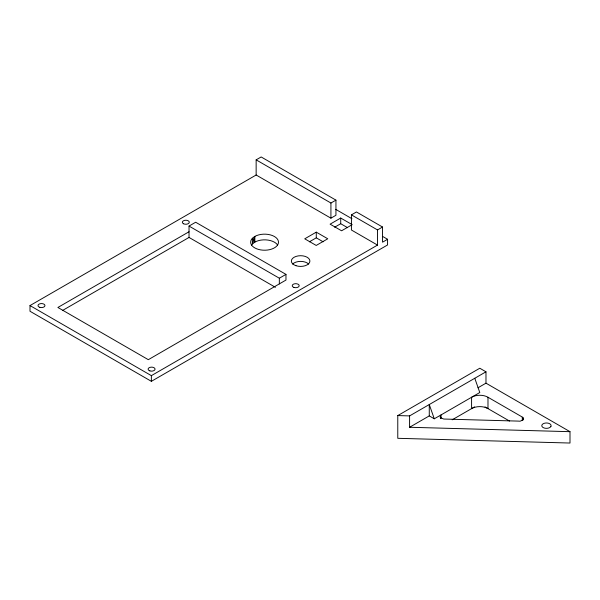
<?xml version="1.0" encoding="UTF-8"?>
<svg xmlns="http://www.w3.org/2000/svg" width="600" height="600" viewBox="0 0 600 600"><rect width="100%" height="100%" fill="white"/><g stroke="black" fill="none" stroke-linecap="round" stroke-linejoin="round"><path stroke-width="0.9" d="M251.415 245.228A13.92 8.033 0 0 1 252.413 243.945L254.858 236.423A13.92 8.033 0 0 1 274.26 236.423L274.538 236.58A13.92 8.033 0 0 1 275.183 247.38A13.92 8.033 0 0 1 256.627 248.79A13.92 8.033 0 0 1 252.413 238.267L254.58 236.58M253.56 240.368L254.858 236.423L254.858 242.108L252.413 243.945L252.413 238.267L254.858 242.108A13.92 8.033 0 0 1 274.26 242.108L274.538 242.265A13.92 8.033 0 0 1 277.567 245.01M440.31 417.893L440.31 416.145L440.978 414.96L479.79 392.52L474.78 378.27M256.147 175.005L256.147 159.855L261.165 156.96L335.94 200.13L335.94 215.28L330.923 218.175L256.147 175.005L30 305.572L30 311.257L151.373 381.33L387.562 244.965L387.562 239.288L382.71 236.483M189.03 226.072L195.66 222.24L285.968 274.38L285.968 280.065L279.337 283.897L279.337 278.212L189.03 226.072L189.03 237.435L62.745 310.35M189.03 231.757L57.885 307.47L148.32 359.678L279.337 283.897M256.147 159.855L330.923 203.025L335.94 200.13M316.275 232.147L304.733 238.815L316.215 245.445L327.757 238.778L316.275 232.147L316.275 237.833L309.353 241.83M340.718 218.04L330.105 224.167L341.587 230.79L352.2 224.663L340.718 218.04L340.718 223.718L347.61 227.7M351.428 214.868L377.52 229.935L377.52 245.085L351.428 230.017L351.428 214.868L356.445 211.965L382.545 227.032L382.545 242.183L387.562 239.288M334.657 227.22L340.718 223.718M279.337 278.212L285.968 274.38M377.52 229.935L382.545 227.032M30 305.572L151.373 375.645L377.52 245.085M397.778 415.582L479.79 368.235L485.978 371.805L485.978 383.168L570 431.678L570 443.04L397.778 438.308L397.778 415.582L409.59 415.905L485.978 371.805M409.59 415.905L409.59 427.268L429.27 415.905L434.28 418.793L440.978 414.96L440.978 418.455M477.982 387.78L485.978 383.168M452.183 419.82L474.57 406.897M409.59 427.268L570 431.678M440.31 416.145L441.12 417.938L443.707 419.033L518.265 421.103C520.987 422.123 525.623 418.485 521.648 416.685L487.987 397.26A11.408 6.585 0 0 0 471.585 397.26L471.585 408.623A11.408 6.585 0 0 1 487.987 408.623L487.987 397.26M335.775 209.385L351.96 218.73M316.275 237.833L323.16 241.808M485.01 406.897L509.55 421.065M189.03 237.435L275.423 287.317M434.28 418.793L429.27 404.543L429.27 415.905M523.17 418.043L523.17 419.79M522.84 417.533L522.84 420.158M522.322 417.075L522.322 420.57M440.52 415.53L440.52 418.155M330.923 203.025L330.923 218.175M151.373 375.645L151.373 381.33M292.597 264.067A9.277 5.355 0 0 1 308.67 264.067M550.928 426.353L550.463 427.005A4.643 2.677 0 0 1 545.243 428.25L544.125 427.987A4.643 2.677 0 0 1 542.153 424.635A4.643 2.677 0 0 1 547.65 423.075L548.768 423.338A4.643 2.677 0 0 1 550.928 426.353M295.995 265.702A9.277 5.355 0 0 0 309.907 261.067A9.277 5.355 0 0 0 295.995 256.425A9.277 5.355 0 0 0 295.995 265.702M149.85 370.882A3.48 2.01 0 0 0 155.062 369.142A3.48 2.01 0 0 0 149.85 367.403A3.48 2.01 0 0 0 149.85 370.882M39.742 307.312A3.48 2.01 0 0 0 44.963 305.572A3.48 2.01 0 0 0 39.742 303.832A3.48 2.01 0 0 0 39.742 307.312M293.97 287.43A3.48 2.01 0 0 0 299.19 285.69A3.48 2.01 0 0 0 293.97 283.95A3.48 2.01 0 0 0 293.97 287.43M183.593 223.785A3.48 2.01 0 0 0 189.248 222.577A3.48 2.01 0 0 0 184.613 220.358A3.48 2.01 0 0 0 183.593 223.785"/></g></svg>
